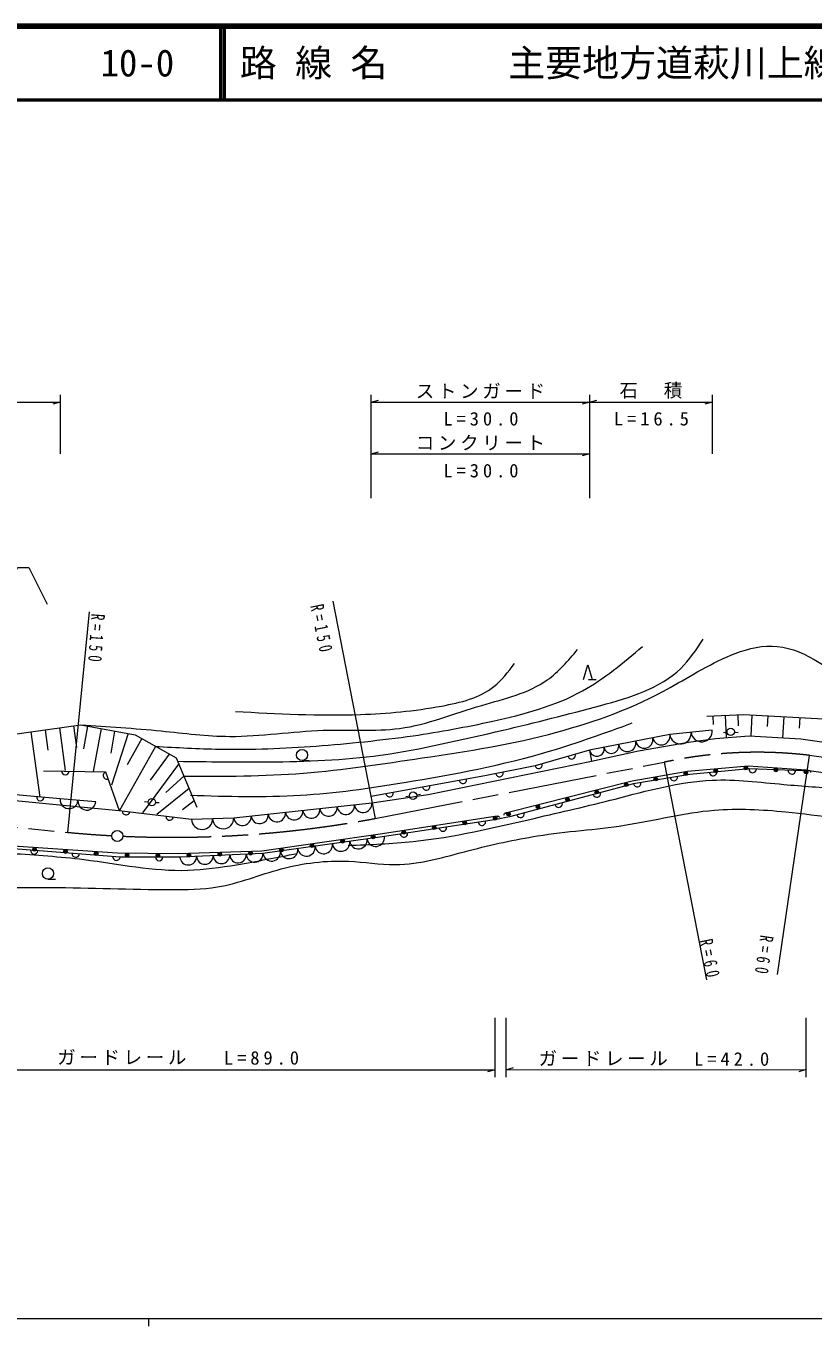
# Model space of a CAD drawing. Units: millimetres, scale not verified. Extents: x 40000 to 680000, y 20000 to 380000.
# Drawn here: x 151424 to 257998, y 204000 to 380000 of the extents above; entities that cross this region are included whole.
import ezdxf
from ezdxf.enums import TextEntityAlignment as Align

# ---------------------------------------------------------------- set-up
doc = ezdxf.new("R2010")
doc.units = ezdxf.units.MM
doc.header["$LTSCALE"] = 1000
doc.linetypes.add('CHAIN', pattern=[18.5, 12, -1.5, 3.5, -1.5])
for name, color, linetype, lineweight in [('M-BGD', 7, 'Continuous', 13), ('M-BMK', 2, 'CHAIN', 13), ('M-BMK-SRVR', 3, 'Continuous', 13), ('M-STR-HTXT', 7, 'Continuous', 13), ('M-TTL', 2, 'Continuous', 140), ('M-TTL-BAND', 7, 'Continuous', 13), ('M-TTL-LINE', 7, 'Continuous', 50)]:
    doc.layers.add(name, color=color, linetype=linetype, lineweight=lineweight)
doc.layers.add('M-TTL-TXT', color=7, linetype='Continuous')
doc.styles.add('ＭＳ ゴシック', font='')
doc.styles.get('ＭＳ ゴシック').set_extended_font_data('MS Gothic')

msp = doc.modelspace()

# ---------------------------------------------------------------- linework, layer by layer
at = {"layer": 'M-BGD'}
for p, q in [((227591, 291533), (228631, 291533)), ((157868, 285237), (158274, 282305)), ((159750, 285204), (159197, 282144)), ((244441, 286613), (244485, 285416)), ((246119, 286675), (246229, 283642)), ((247796, 286736), (247850, 285263)), ((249715, 286712), (249572, 283903)), ((251874, 286602), (251802, 285185)), ((254034, 286492), (253889, 283632)), ((256193, 286383), (256120, 284940)), ((152093, 284438), (153315, 275604)), ((154018, 284705), (154400, 281942)), ((155943, 284971), (156744, 279184)), ((161589, 284872), (160536, 279049)), ((163428, 284539), (162891, 281571)), ((165266, 284207), (162996, 277239)), ((167112, 283519), (165117, 279977)), ((246361, 284379), (245866, 284305)), ((247353, 284405), (247850, 284357)), ((168964, 282476), (164078, 273802)), ((227748, 281954), (228014, 280467)), ((172094, 280080), (167194, 273492)), ((170816, 281433), (168243, 277877)), ((188805, 280542), (189805, 280542)), ((172798, 278418), (170380, 276228)), ((257382, 279224), (257083, 279246)), ((275473, 276588), (257798, 279119)), ((173503, 276755), (169143, 273267)), ((160869, 274946), (156043, 275362)), ((167960, 274940), (167461, 274953)), ((168959, 274894), (169458, 274862)), ((174207, 275092), (172629, 273867)), ((203349, 275722), (202855, 275641)), ((204333, 275898), (204824, 275994)), ((215228, 273027), (214932, 272981)), ((216707, 273542), (216416, 273469)), ((154398, 264501), (155398, 264501))]:
    msp.add_line(p, q, dxfattribs=at)
for points in [[(124294, 304202), (126794, 304202), (146794, 304204), (149294, 304204), (150294, 306704), (151794, 306705), (154294, 301705)], [(226911, 291533), (227511, 293533), (228111, 291533)], [(243603, 286583), (248635, 286766), (259432, 286218), (274303, 284116), (295074, 282562), (307609, 283296), (317399, 285127), (332039, 287142), (341555, 286777), (348859, 284643)], [(134339, 279421), (149206, 284039), (158830, 285370)], [(158830, 285370), (166186, 284041), (171742, 280912), (174559, 274261)], [(198235, 274812), (205892, 275935), (228014, 280467), (234381, 281871), (241116, 283035), (244804, 283516), (249334, 283918), (256350, 283477), (264882, 282276)], [(244349, 284686), (238615, 284085), (231680, 282719), (227748, 281954)], [(227748, 281954), (220357, 279823), (213804, 278512), (198185, 275670)], [(156043, 275362), (148000, 276076), (131974, 278160), (123862, 278754), (89326, 279622), (86533, 279717)], [(153789, 279176), (162208, 279017), (164052, 273805), (173834, 272604)], [(257798, 279119), (249332, 279428), (241298, 278685), (233697, 277386), (216888, 272935), (215158, 272564), (199957, 270276)], [(257083, 279246), (249235, 279806), (240998, 279057), (233523, 277748), (216707, 273542)], [(257382, 279224), (257462, 279219), (257511, 279205), (257569, 279171), (257606, 279138), (257634, 279096), (257659, 279034), (257666, 278984), (257663, 278954)], [(63977, 277923), (105823, 277888), (127344, 277369), (155961, 274566), (164052, 273805)], [(173834, 272604), (179560, 272805), (198235, 274812)], [(214932, 272981), (199703, 270644), (183338, 268306), (172033, 267931), (163811, 268024), (149703, 268957), (127638, 271197)], [(215228, 273027), (215307, 273039), (215358, 273037), (215422, 273016), (215466, 272993), (215502, 272958), (215540, 272903), (215558, 272855), (215563, 272825)], [(216185, 273154), (216176, 273193), (216180, 273256), (216197, 273312), (216234, 273372), (216275, 273414), (216338, 273450), (216416, 273469)], [(199957, 270276), (183518, 267962), (172271, 267492)], [(172271, 267492), (164175, 267491), (149715, 268602)]]:
    msp.add_lwpolyline(points, dxfattribs=at)
for centre, radius in [((246855, 284453), 500), ((188805, 281302), 760), ((236715, 278053), 250), ((236715, 278053), 150), ((236715, 278053), 50), ((240759, 278762), 250), ((240759, 278762), 150), ((240759, 278762), 50), ((244825, 279154), 250), ((244825, 279154), 150), ((244825, 279154), 50), ((248914, 279525), 250), ((248914, 279525), 150), ((248914, 279525), 50), ((252969, 279289), 250), ((252969, 279289), 150), ((252969, 279289), 50), ((257065, 278996), 250), ((257065, 278996), 150), ((257065, 278996), 50), ((228718, 276289), 250), ((228718, 276289), 150), ((228718, 276289), 50), ((232701, 277285), 250), ((232701, 277285), 150), ((232701, 277285), 50), ((168460, 274926), 500), ((203842, 275802), 500), ((224734, 275292), 250), ((224734, 275292), 150), ((224734, 275292), 50), ((214969, 272734), 250), ((214969, 272734), 150), ((216767, 273300), 250), ((216767, 273300), 150), ((216767, 273300), 50), ((220751, 274296), 250), ((220751, 274296), 150), ((220751, 274296), 50), ((202573, 270832), 250), ((206705, 271466), 250), ((206705, 271466), 150), ((206705, 271466), 50), ((210837, 272100), 250), ((210837, 272100), 150), ((210837, 272100), 50), ((214969, 272734), 50), ((194298, 269619), 250), ((194298, 269619), 150), ((194298, 269619), 50), ((198437, 270211), 250), ((198437, 270211), 150), ((198437, 270211), 50), ((202573, 270832), 150), ((202573, 270832), 50), ((152584, 268516), 250), ((152584, 268516), 150), ((152584, 268516), 50), ((156756, 268240), 250), ((156756, 268240), 150), ((156756, 268240), 50), ((160927, 267964), 250), ((160927, 267964), 150), ((160927, 267964), 50), ((165115, 267759), 250), ((165115, 267759), 150), ((165115, 267759), 50), ((169295, 267712), 250), ((169295, 267712), 150), ((169295, 267712), 50), ((173486, 267729), 250), ((173486, 267729), 150), ((173486, 267729), 50), ((177664, 267868), 250), ((177664, 267868), 150), ((177664, 267868), 50), ((181842, 268007), 250), ((181842, 268007), 150), ((181842, 268007), 50), ((186022, 268437), 250), ((186022, 268437), 150), ((186022, 268437), 50), ((190160, 269028), 250), ((190160, 269028), 150), ((190160, 269028), 50), ((154398, 265261), 760)]:
    msp.add_circle(centre, radius, dxfattribs=at)
for centre, radius, start, end in [((235147, 283402), 1178, 191.14265, 11.14265), ((237459, 283857), 1178, 191.14265, 11.14265), ((240049, 284235), 1441, 185.98694, 5.98694), ((242916, 284536), 1441, 185.98694, 5.98694), ((228731, 282145), 1001, 191.00988, 11.00988), ((230697, 282528), 1001, 191.00988, 11.00988), ((232836, 282947), 1178, 191.14265, 11.14265), ((220837, 279962), 500, 196.08102, 16.08102), ((225326, 281256), 500, 196.08102, 16.08102), ((156764, 279120), 500, 178.91512, 358.91512), ((162377, 278540), 500, 109.49247, 289.49247), ((215540, 278859), 500, 191.31627, 11.31627), ((239166, 278321), 500, 189.69512, 9.69512), ((244465, 278978), 500, 185.28023, 5.28023), ((249831, 279409), 500, 177.91635, 357.91635), ((255128, 279217), 500, 177.91635, 357.91635), ((205626, 277024), 500, 190.31118, 10.31118), ((210586, 277926), 500, 190.31118, 10.31118), ((234190, 277471), 500, 189.69512, 9.69512), ((153372, 275599), 500, 174.92673, 354.92673), ((157250, 275258), 1211, 175.06712, 355.06712), ((159662, 275050), 1211, 175.06712, 355.06712), ((194733, 274435), 1174, 186.13279, 6.13279), ((197068, 274686), 1174, 186.13279, 6.13279), ((200665, 276122), 500, 190.31118, 10.31118), ((223563, 274703), 500, 194.83223, 14.83223), ((228729, 276071), 500, 194.83223, 14.83223), ((164974, 273692), 500, 172.99695, 352.99695), ((170881, 272967), 500, 172.99695, 352.99695), ((178129, 272755), 1432, 182.01131, 2.01131), ((180727, 272930), 1174, 186.13279, 6.13279), ((183062, 273181), 1174, 186.13279, 6.13279), ((185396, 273432), 1174, 186.13279, 6.13279), ((187730, 273683), 1174, 186.13279, 6.13279), ((190065, 273934), 1174, 186.13279, 6.13279), ((192399, 274184), 1174, 186.13279, 6.13279), ((218397, 273335), 500, 194.83223, 14.83223), ((175266, 272654), 1432, 182.01131, 2.01131), ((207883, 271469), 500, 188.55988, 8.55988), ((213167, 272265), 500, 188.55988, 8.55988), ((191737, 269119), 1186, 188.01334, 8.01334), ((194086, 269450), 1186, 188.01334, 8.01334), ((196434, 269780), 1186, 188.01334, 8.01334), ((198782, 270111), 1186, 188.01334, 8.01334), ((202599, 270674), 500, 188.55988, 8.55988), ((152531, 268386), 500, 175.60763, 355.60763), ((158164, 267953), 500, 175.60763, 355.60763), ((163677, 267530), 500, 175.60763, 355.60763), ((173395, 267539), 1126, 182.39153, 2.39153), ((175645, 267633), 1126, 182.39153, 2.39153), ((177894, 267727), 1126, 182.39153, 2.39153), ((180144, 267821), 1126, 182.39153, 2.39153), ((182393, 267915), 1126, 182.39153, 2.39153), ((184692, 268127), 1186, 188.01334, 8.01334), ((187041, 268458), 1186, 188.01334, 8.01334), ((189389, 268789), 1186, 188.01334, 8.01334), ((169446, 267492), 500, 180.00634, 0.00634)]:
    msp.add_arc(centre, radius, start, end, dxfattribs=at)
for points, knots in [([(168964, 282476), (171858, 282314), (174752, 282151), (177650, 282099), (182006, 282020), (186369, 282191), (190714, 282511), (195109, 282836), (199487, 283314), (203860, 283910), (207462, 284443), (211034, 285091), (214624, 285883), (218834, 286811), (223068, 287939), (226784, 289992), (229710, 291609), (232314, 293800), (234918, 295991)], [0, 0, 0, 0, 1, 1, 1, 2, 2, 2, 3, 3, 3, 4, 4, 4, 5, 5, 5, 6, 6, 6, 6]), ([(171981, 280455), (176086, 280398), (180191, 280340), (184305, 280374), (189362, 280416), (194433, 280597), (199424, 281280), (205004, 282043), (210484, 283435), (216021, 284650), (220411, 285721), (224734, 286789), (229249, 288021), (233201, 289099), (237301, 290303), (240094, 293034), (241259, 294172), (242196, 295575), (243134, 296978)], [0, 0, 0, 0, 1, 1, 1, 2, 2, 2, 3, 3, 3, 4, 4, 4, 5, 5, 5, 6, 6, 6, 6]), ([(172798, 278418), (178206, 278423), (183613, 278429), (188986, 278847), (194363, 279265), (199705, 280096), (205059, 280903), (211199, 281828), (217356, 282721), (223307, 284410), (228620, 285831), (233823, 287701), (238654, 290454), (241554, 292036), (244306, 293854), (247475, 295047), (249305, 295737), (251270, 296206), (253155, 296014), (255147, 295825), (257062, 294901), (258835, 293840), (261263, 292404), (263427, 290789), (265724, 289248), (268135, 287574), (270697, 286084), (273459, 285261), (275637, 284612), (277939, 284379), (280235, 284174), (286960, 283575), (293628, 283221), (300297, 282868)], [0, 0, 0, 0, 1, 1, 1, 2, 2, 2, 3, 3, 3, 4, 4, 4, 5, 5, 5, 6, 6, 6, 7, 7, 7, 8, 8, 8, 9, 9, 9, 10, 10, 10, 11, 11, 11, 11]), ([(158830, 285370), (162465, 285148), (166100, 284927), (169734, 284563), (172831, 284253), (175927, 283841), (179019, 283825), (183229, 283802), (187430, 284515), (191672, 284648), (195135, 284754), (198621, 284485), (202025, 284895), (205785, 285435), (209373, 286887), (213145, 288019), (216254, 288952), (219488, 289668), (222018, 291471), (223562, 292571), (224844, 294075), (226126, 295580)], [0, 0, 0, 0, 1, 1, 1, 2, 2, 2, 3, 3, 3, 4, 4, 4, 5, 5, 5, 6, 6, 6, 7, 7, 7, 7]), ([(179782, 287193), (185450, 286892), (191119, 286590), (196708, 286785), (200362, 286912), (203983, 287251), (207718, 287936), (210262, 288403), (212859, 289030), (214784, 290566), (215853, 291420), (216715, 292554), (217577, 293689)], [0, 0, 0, 0, 1, 1, 1, 2, 2, 2, 3, 3, 3, 4, 4, 4, 4]), ([(81899, 269213), (86576, 269283), (91253, 269353), (95949, 269408), (98977, 269443), (102013, 269472), (105006, 269118), (108782, 268673), (112491, 267618), (116269, 267146), (119290, 266785), (122357, 266819), (125383, 266508), (130535, 265935), (135574, 264415), (140709, 263781), (145348, 263249), (150061, 263432), (154758, 263376), (160180, 263319), (165572, 263086), (171012, 263088), (173137, 263076), (175270, 263078), (177340, 263437), (180274, 263934), (183079, 265120), (185990, 265876), (188961, 266675), (192039, 267072), (195103, 266922), (197220, 266831), (199335, 266444), (201431, 266458), (204795, 266467), (208109, 267509), (211417, 268375), (214506, 269166), (217586, 269855), (220705, 270350), (224604, 270987), (228571, 271187), (232489, 271803), (236545, 272441), (240549, 273501), (244622, 273836), (247836, 274093), (251091, 273928), (254317, 273605), (258893, 273169), (263413, 272407), (267959, 271807), (272411, 271215), (276881, 270857), (281370, 270531), (288195, 269998), (295066, 269604), (301862, 270185), (306028, 270523), (310168, 271198), (314286, 271986), (317263, 272557), (320227, 273183), (323224, 273555), (326776, 274004), (330374, 274071), (333965, 274136), (338282, 274265), (342583, 274463), (346911, 274254), (353348, 273871), (359853, 272555), (366126, 273559), (369102, 274041), (372024, 275053), (375008, 275650), (378558, 276345), (382191, 276480), (385805, 276755), (391192, 277174), (396546, 277742), (401886, 278614), (409238, 279796), (416547, 281705), (423945, 281636), (426242, 281620), (428547, 281419), (430853, 281346), (433762, 281239), (436676, 281286), (439562, 281637), (443657, 282180), (447678, 283510), (451810, 283438), (453357, 283457), (454905, 283300), (456512, 283381), (457105, 283418), (457698, 283490), (458254, 283729), (458785, 283955), (459265, 284330), (459589, 284832), (460123, 285660), (460235, 286830), (459821, 287677), (459576, 288178), (459147, 288566), (458718, 288954)], [0, 0, 0, 0, 1, 1, 1, 2, 2, 2, 3, 3, 3, 4, 4, 4, 5, 5, 5, 6, 6, 6, 7, 7, 7, 8, 8, 8, 9, 9, 9, 10, 10, 10, 11, 11, 11, 12, 12, 12, 13, 13, 13, 14, 14, 14, 15, 15, 15, 16, 16, 16, 17, 17, 17, 18, 18, 18, 19, 19, 19, 20, 20, 20, 21, 21, 21, 22, 22, 22, 23, 23, 23, 24, 24, 24, 25, 25, 25, 26, 26, 26, 27, 27, 27, 28, 28, 28, 29, 29, 29, 30, 30, 30, 31, 31, 31, 32, 32, 32, 33, 33, 33, 34, 34, 34, 35, 35, 35, 36, 36, 36, 36]), ([(173707, 275854), (178672, 275707), (183638, 275560), (188579, 275856), (193281, 276137), (197961, 276819), (202629, 277583), (209309, 278675), (215965, 279935), (222430, 281857), (226170, 282970), (229846, 284304), (233522, 285638)], [0, 0, 0, 0, 1, 1, 1, 2, 2, 2, 3, 3, 3, 4, 4, 4, 4]), ([(195045, 269070), (197994, 269178), (200942, 269285), (203869, 269594), (209388, 270175), (214829, 271472), (220241, 272730), (223902, 273582), (227549, 274416), (231211, 275344), (235548, 276470), (239908, 277704), (244331, 277900), (247544, 278040), (250792, 277622), (254027, 277321), (256588, 277091), (259142, 276938), (261688, 276683), (267081, 276113), (272430, 275213), (277828, 274595), (285533, 273703), (293336, 273381), (301049, 274017), (305967, 274384), (310854, 275134), (315737, 275934), (320718, 276734), (325688, 277529), (330713, 277968), (335424, 278416), (340189, 278554), (344879, 278027), (348296, 277683), (351668, 277027), (355095, 276461), (358707, 275838), (362381, 275298), (365951, 275707), (369158, 276078), (372279, 277264), (375472, 277973), (379641, 278886), (383931, 278970), (388126, 279658), (390265, 280028), (392381, 280528), (394512, 280936), (399251, 281819), (404060, 282284), (408850, 282853), (411503, 283176), (414151, 283528), (416804, 283841), (418102, 283979), (419402, 284099), (420693, 284306), (422416, 284581), (424124, 285008), (425860, 285061), (426227, 285072), (426595, 285067), (426963, 285061)], [0, 0, 0, 0, 1, 1, 1, 2, 2, 2, 3, 3, 3, 4, 4, 4, 5, 5, 5, 6, 6, 6, 7, 7, 7, 8, 8, 8, 9, 9, 9, 10, 10, 10, 11, 11, 11, 12, 12, 12, 13, 13, 13, 14, 14, 14, 15, 15, 15, 16, 16, 16, 17, 17, 17, 18, 18, 18, 19, 19, 19, 20, 20, 20, 21, 21, 21, 21]), ([(149468, 267984), (152742, 267773), (156015, 267562), (159285, 267150), (163971, 266560), (168648, 265558), (173334, 265701), (175544, 265768), (177756, 266090), (179952, 266456), (182697, 266914), (185418, 267440), (188138, 267966)], [0, 0, 0, 0, 1, 1, 1, 2, 2, 2, 3, 3, 3, 4, 4, 4, 4])]:
    msp.add_open_spline(points, degree=3, knots=knots, dxfattribs=at)
at = {"layer": 'M-BMK'}
for p, q in [((198690, 272703), (237856, 280334)), ((262327, 280558), (257524, 281256)), ((119926, 274465), (157106, 270826))]:
    msp.add_line(p, q, dxfattribs=at)
for centre, radius, start, end in [((250460, 221673), 60000, 83.23848, 102.12627), ((171199, 420163), 150000, 267.44559, 280.56047), ((171199, 420163), 150000, 264.60906, 266.88807)]:
    msp.add_arc(centre, radius, start, end, dxfattribs=at)
at = {"layer": 'M-BMK-SRVR'}
msp.add_circle((163784, 270346), 750, dxfattribs=at)
at = {"layer": 'M-STR-HTXT'}
for p, q in [((156037, 330075), (156038, 322075)), ((198181, 316069), (198179, 330080)), ((198179, 329080), (199179, 329360)), ((227742, 330083), (227744, 316073)), ((227743, 329083), (228743, 329363)), ((244344, 330085), (244345, 322085)), ((89480, 329068), (156037, 329075)), ((156037, 329075), (155037, 328795)), ((198179, 329080), (227743, 329083)), ((227743, 329083), (226743, 328803)), ((227743, 329083), (244344, 329085)), ((244344, 329085), (243344, 328805)), ((198181, 316069), (198180, 323080)), ((198180, 322080), (199180, 322360)), ((198180, 322080), (227743, 322083)), ((227743, 322083), (226743, 321803)), ((227743, 323083), (227744, 316073)), ((192953, 302150), (198690, 272703)), ((157106, 270826), (160029, 300684)), ((237856, 280334), (243593, 250888)), ((253212, 251567), (257524, 281256)), ((214935, 237700), (214935, 245700)), ((216419, 245700), (216420, 237700)), ((257087, 237705), (257086, 245705)), ((127343, 238690), (214935, 238700)), ((214935, 238700), (213935, 238420)), ((216419, 238700), (217419, 238980)), ((216419, 238700), (257087, 238705)), ((257087, 238705), (256087, 238425))]:
    msp.add_line(p, q, dxfattribs=at)
at = {"layer": 'M-TTL'}
msp.add_line((680000, 380000), (40000, 380000), dxfattribs=at)
at = {"layer": 'M-TTL-BAND'}
for p, q in [((40000, 205000), (579000, 205000)), ((168000, 205000), (168000, 204000))]:
    msp.add_line(p, q, dxfattribs=at)
at = {"layer": 'M-TTL-LINE'}
for p, q in [((177750, 380000), (177750, 370000)), ((178250, 380000), (178250, 370000)), ((40000, 370000), (680000, 370000))]:
    msp.add_line(p, q, dxfattribs=at)

# ---------------------------------------------------------------- texts
at = {"layer": 'M-STR-HTXT', "char_height": 1833, "attachment_point": 7, "style": 'ＭＳ ゴシック'}
for s, insert, rotation in [('\\T1.2;ストンガード', (204211, 329549), 0.006), ('\\T1.2;石\u3000積', (231793, 329552), 0.006), ('\\T1.43;L=30.0', (207951, 325881), 0.006), ('\\T1.43;L=16.5', (231033, 325884), 0.006), ('\\T1.2;コンクリート', (204212, 322544), 0.006), ('\\T1.43;L=30.0', (207952, 318861), 0.006), ('\\T1.61;\\W0.7;R=150', (189876, 301497), 281.506), ('\\T1.61;\\W0.7;R=150', (160271, 300479), 266.006), ('\\T1.65;\\W0.7;R=60', (242562, 256176), 281.506), ('\\T1.65;\\W0.7;R=60', (250831, 256994), 261.806), ('\\T1.2;ガードレール', (155650, 239352), 0.006), ('\\T1.43;L=89.0', (178232, 239355), 0.006), ('\\T1.2;ガードレール', (220837, 239201), 0.006), ('\\T1.43;L=42.0', (241905, 239203), 0.006)]:
    msp.add_mtext(s, dxfattribs=dict(at, insert=insert, rotation=rotation))
at = {"layer": 'M-TTL-TXT', "style": 'ＭＳ ゴシック'}
for s, p in [('10-0', (161521, 375000)), ('路 線 名', (180380, 375000)), ('主要地方道萩川上線', (216734, 375000))]:
    msp.add_text(s, height=3666, dxfattribs=at).set_placement(p, align=Align.MIDDLE_LEFT)

doc.saveas('drawing.dxf')
